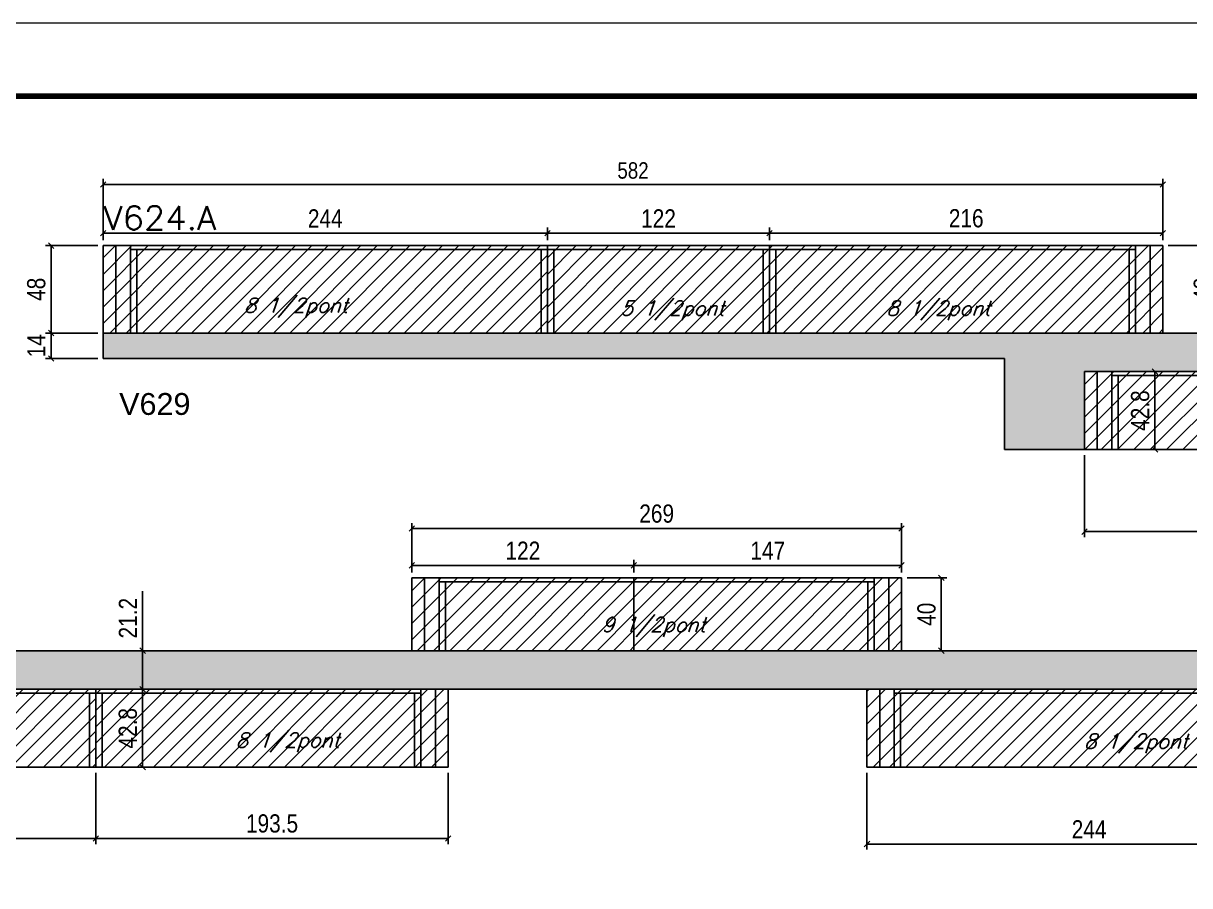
# Model space of a CAD drawing. Extents: x -20960 to -5926, y -2106 to 21915.
# Drawn here: x -7117 to -6477, y 14550 to 15024 of the extents above; entities that cross this region are included whole.
import ezdxf

# ---------------------------------------------------------------- set-up
doc = ezdxf.new("R2010")
doc.units = 0
doc.linetypes.add('DASHED', pattern=[0.75, 0.5, -0.25])
for name, color, linetype in [('5', 5, 'Continuous'), ('COTA', 241, 'Continuous'), ('Painéis', 200, 'Continuous'), ('Reaproveitamento', 251, 'Continuous'), ('SARR_2.2x7', 40, 'Continuous'), ('SARR_3.5x7', 81, 'Continuous'), ('texto', 7, 'Continuous')]:
    doc.layers.add(name, color=color, linetype=linetype)
for name, color, linetype, lineweight in [('Folhas', 255, 'Continuous', 9), ('SARRAFO DE PRESSAO', 251, 'DASHED', 9), ('Texto Seção', 7, 'Continuous', 15)]:
    doc.layers.add(name, color=color, linetype=linetype, lineweight=lineweight)
doc.styles.add('COTA TECNICA', font='techl___.ttf', dxfattribs={"height": 10})
doc.styles.add('COTA TECNICA-50', font='techl___.ttf', dxfattribs={"height": 9})
doc.styles.add('REGUA-120', font='ROMANS.shx', dxfattribs={"height": 15})
doc.styles.add('Romans', font='romans.shx')
doc.styles.get("Standard").update_dxf_attribs({"font": 'arial.ttf'})
doc.dimstyles.new('COTA PAINEL-50', dxfattribs={"dimtxt": 9, "dimasz": 3, "dimexe": 3, "dimexo": 3, "dimgap": 3, "dimtad": 1, "dimdec": 1, "dimzin": 12, "dimdsep": 46, "dimtxsty": 'COTA TECNICA-50', "dimblk1": 'OBLIQUE', "dimblk2": 'OBLIQUE', "dimsah": 1, "dimcen": 0.9, "dimclrd": 4, "dimclre": 4, "dimclrt": 240, "dimadec": 1, "dimazin": 3, "dimtfac": 1, "dimtdec": 1, "dimtmove": 0, "dimatfit": 3, "dimfxl": 1, "dimtolj": 1, "dimtzin": 12, "dimarcsym": 0})
doc.dimstyles.new('PAINEL', dxfattribs={"dimtxt": 10, "dimasz": 3, "dimexe": 3, "dimexo": 3, "dimgap": 3, "dimtad": 1, "dimdec": 1, "dimzin": 12, "dimdsep": 46, "dimtxsty": 'COTA TECNICA', "dimblk1": 'OBLIQUE', "dimblk2": 'OBLIQUE', "dimsah": 1, "dimcen": 0.9, "dimclrd": 4, "dimclre": 4, "dimclrt": 240, "dimadec": 1, "dimazin": 3, "dimtfac": 1, "dimtdec": 1, "dimtmove": 0, "dimatfit": 3, "dimfxl": 1, "dimtolj": 1, "dimtzin": 12, "dimarcsym": 0})
pattern_1 = [(45, (-149371.684, -13724.082), (-4.49012806, 4.49012806), [])]

# ---------------------------------------------------------------- blocks, each defined once
blk = doc.blocks.new('9999999999')
at = {"layer": 'Folhas'}
blk.add_lwpolyline([(98138.98, 34190.21), (99623.98, 34190.21), (99623.98, 35240.21), (98138.98, 35240.21)], close=True, dxfattribs=at)
at = {"layer": 'Folhas', "color": 30, "const_width": 3}
blk.add_lwpolyline([(98213.98, 34230.21), (99583.98, 34230.21), (99583.98, 35200.21), (98213.98, 35200.21)], close=True, dxfattribs=at)
blk = doc.blocks.new('_Oblique')
at = {"color": 0, "linetype": 'ByBlock', "lineweight": -2}
blk.add_line((-0.5, -0.5), (0.5, 0.5), dxfattribs=at)
blk = doc.blocks.new('*D907')
at = {"layer": 'COTA', "color": 4, "linetype": 'ByBlock', "lineweight": -2, "transparency": 16777216}
for p, q in [((-7076.5, 14853.87), (-7105.1, 14853.87)), ((-7102.1, 14839.87), (-7102.1, 14853.87)), ((-7076.5, 14839.87), (-7105.1, 14839.87))]:
    blk.add_line(p, q, dxfattribs=at)
at = {"layer": 'Defpoints', "color": 0, "linetype": 'ByBlock', "transparency": 16777216}
for p in [(-7102.1, 14853.87), (-7073.5, 14853.87), (-7073.5, 14839.87)]:
    blk.add_point(p, dxfattribs=at)
at = {"layer": 'COTA', "color": 4, "linetype": 'ByBlock', "lineweight": -2, "transparency": 16777216, "xscale": 3, "yscale": 3, "zscale": 3}
for p, rotation in [((-7102.1, 14853.87), 90), ((-7102.1, 14839.87), 270)]:
    blk.add_blockref('_Oblique', p, dxfattribs=dict(at, rotation=rotation))
at = {"layer": 'COTA', "color": 240, "linetype": 'ByBlock', "transparency": 16777216, "insert": (-7110.18, 14846.87), "char_height": 10, "attachment_point": 5, "rotation": 90, "style": 'COTA TECNICA'}
blk.add_mtext('\\A1;14', dxfattribs=at)
blk = doc.blocks.new('*D931')
at = {"layer": 'COTA', "color": 4, "lineweight": -2, "transparency": 16777216}
for p, q in [((-6534.5, 14786.87), (-6534.5, 14741.79)), ((-6311.5, 14786.87), (-6311.5, 14741.79)), ((-6534.5, 14744.79), (-6311.5, 14744.79))]:
    blk.add_line(p, q, dxfattribs=at)
at = {"layer": 'Defpoints', "color": 0, "transparency": 16777216}
for p in [(-6534.5, 14789.87), (-6311.5, 14789.87), (-6311.5, 14744.79)]:
    blk.add_point(p, dxfattribs=at)
at = {"layer": 'COTA', "color": 4, "lineweight": -2, "transparency": 16777216, "xscale": 3, "yscale": 3, "zscale": 3, "rotation": 180}
blk.add_blockref('_Oblique', (-6534.5, 14744.79), dxfattribs=at)
at = {"layer": 'COTA', "color": 4, "lineweight": -2, "transparency": 16777216, "xscale": 3, "yscale": 3, "zscale": 3}
blk.add_blockref('_Oblique', (-6311.5, 14744.79), dxfattribs=at)
at = {"layer": 'COTA', "color": 240, "transparency": 16777216, "insert": (-6423, 14753), "char_height": 10, "attachment_point": 5, "style": 'COTA TECNICA'}
blk.add_mtext('\\A1;223', dxfattribs=at)
blk = doc.blocks.new('*D933')
at = {"layer": 'COTA', "color": 4, "lineweight": -2, "ltscale": 25, "transparency": 16777216}
for p, q in [((-7076.5, 14901.87), (-7105.1, 14901.87)), ((-7102.1, 14901.87), (-7102.1, 14853.87)), ((-7076.5, 14853.87), (-7105.1, 14853.87))]:
    blk.add_line(p, q, dxfattribs=at)
at = {"layer": 'Defpoints', "color": 0, "ltscale": 25, "transparency": 16777216}
for p in [(-7073.5, 14901.87), (-7102.1, 14853.87), (-7073.5, 14853.87)]:
    blk.add_point(p, dxfattribs=at)
at = {"layer": 'COTA', "color": 4, "lineweight": -2, "ltscale": 25, "transparency": 16777216, "xscale": 3, "yscale": 3, "zscale": 3}
for p, rotation in [((-7102.1, 14901.87), 90), ((-7102.1, 14853.87), 270)]:
    blk.add_blockref('_Oblique', p, dxfattribs=dict(at, rotation=rotation))
at = {"layer": 'COTA', "color": 240, "ltscale": 25, "transparency": 16777216, "insert": (-7110.2, 14877.87), "char_height": 10, "attachment_point": 5, "rotation": 90, "style": 'COTA TECNICA'}
blk.add_mtext('\\A1;48', dxfattribs=at)
blk = doc.blocks.new('*D934')
at = {"layer": 'COTA', "color": 4, "lineweight": -2, "ltscale": 25, "transparency": 16777216}
for p, q in [((-7073.5, 14904.87), (-7073.5, 14911.74)), ((-7073.5, 14908.74), (-6829.5, 14908.74)), ((-6829.5, 14904.87), (-6829.5, 14911.74))]:
    blk.add_line(p, q, dxfattribs=at)
at = {"layer": 'Defpoints', "color": 0, "ltscale": 25, "transparency": 16777216}
for p in [(-6829.5, 14908.74), (-7073.5, 14901.87), (-6829.5, 14901.87)]:
    blk.add_point(p, dxfattribs=at)
at = {"layer": 'COTA', "color": 4, "lineweight": -2, "ltscale": 25, "transparency": 16777216, "xscale": 3, "yscale": 3, "zscale": 3, "rotation": 180}
blk.add_blockref('_Oblique', (-7073.5, 14908.74), dxfattribs=at)
at = {"layer": 'COTA', "color": 4, "lineweight": -2, "ltscale": 25, "transparency": 16777216, "xscale": 3, "yscale": 3, "zscale": 3}
blk.add_blockref('_Oblique', (-6829.5, 14908.74), dxfattribs=at)
at = {"layer": 'COTA', "color": 240, "ltscale": 25, "transparency": 16777216, "insert": (-6951.5, 14916.81), "char_height": 10, "attachment_point": 5, "style": 'COTA TECNICA'}
blk.add_mtext('\\A1;244', dxfattribs=at)
blk = doc.blocks.new('*D935')
at = {"layer": 'COTA', "color": 4, "lineweight": -2, "ltscale": 25, "transparency": 16777216}
for p, q in [((-6829.5, 14904.87), (-6829.5, 14911.74)), ((-6829.5, 14908.74), (-6707.5, 14908.74)), ((-6707.5, 14904.87), (-6707.5, 14911.74))]:
    blk.add_line(p, q, dxfattribs=at)
at = {"layer": 'Defpoints', "color": 0, "ltscale": 25, "transparency": 16777216}
for p in [(-6707.5, 14908.74), (-6829.5, 14901.87), (-6707.5, 14901.87)]:
    blk.add_point(p, dxfattribs=at)
at = {"layer": 'COTA', "color": 4, "lineweight": -2, "ltscale": 25, "transparency": 16777216, "xscale": 3, "yscale": 3, "zscale": 3, "rotation": 180}
blk.add_blockref('_Oblique', (-6829.5, 14908.74), dxfattribs=at)
at = {"layer": 'COTA', "color": 4, "lineweight": -2, "ltscale": 25, "transparency": 16777216, "xscale": 3, "yscale": 3, "zscale": 3}
blk.add_blockref('_Oblique', (-6707.5, 14908.74), dxfattribs=at)
at = {"layer": 'COTA', "color": 240, "ltscale": 25, "transparency": 16777216, "insert": (-6768.5, 14916.8), "char_height": 10, "attachment_point": 5, "style": 'COTA TECNICA'}
blk.add_mtext('\\A1;122', dxfattribs=at)
blk = doc.blocks.new('*D936')
at = {"layer": 'COTA', "color": 4, "lineweight": -2, "ltscale": 25, "transparency": 16777216}
for p, q in [((-6707.5, 14904.87), (-6707.5, 14911.74)), ((-6707.5, 14908.74), (-6491.5, 14908.74)), ((-6491.5, 14904.87), (-6491.5, 14911.74))]:
    blk.add_line(p, q, dxfattribs=at)
at = {"layer": 'Defpoints', "color": 0, "ltscale": 25, "transparency": 16777216}
for p in [(-6491.5, 14908.74), (-6707.5, 14901.87), (-6491.5, 14901.87)]:
    blk.add_point(p, dxfattribs=at)
at = {"layer": 'COTA', "color": 4, "lineweight": -2, "ltscale": 25, "transparency": 16777216, "xscale": 3, "yscale": 3, "zscale": 3, "rotation": 180}
blk.add_blockref('_Oblique', (-6707.5, 14908.74), dxfattribs=at)
at = {"layer": 'COTA', "color": 4, "lineweight": -2, "ltscale": 25, "transparency": 16777216, "xscale": 3, "yscale": 3, "zscale": 3}
blk.add_blockref('_Oblique', (-6491.5, 14908.74), dxfattribs=at)
at = {"layer": 'COTA', "color": 240, "ltscale": 25, "transparency": 16777216, "insert": (-6599.5, 14916.84), "char_height": 10, "attachment_point": 5, "style": 'COTA TECNICA'}
blk.add_mtext('\\A1;216', dxfattribs=at)
blk = doc.blocks.new('*D937')
at = {"layer": 'COTA', "color": 4, "lineweight": -2, "ltscale": 25, "transparency": 16777216}
for p, q in [((-6488.5, 14901.87), (-6458.4, 14901.87)), ((-6461.4, 14853.87), (-6461.4, 14901.87)), ((-6488.5, 14853.87), (-6458.4, 14853.87))]:
    blk.add_line(p, q, dxfattribs=at)
at = {"layer": 'Defpoints', "color": 0, "ltscale": 25, "transparency": 16777216}
for p in [(-6491.5, 14901.87), (-6461.4, 14901.87), (-6491.5, 14853.87)]:
    blk.add_point(p, dxfattribs=at)
at = {"layer": 'COTA', "color": 4, "lineweight": -2, "ltscale": 25, "transparency": 16777216, "xscale": 3, "yscale": 3, "zscale": 3}
for p, rotation in [((-6461.4, 14901.87), 90), ((-6461.4, 14853.87), 270)]:
    blk.add_blockref('_Oblique', p, dxfattribs=dict(at, rotation=rotation))
at = {"layer": 'COTA', "color": 240, "ltscale": 25, "transparency": 16777216, "insert": (-6469.49, 14877.87), "char_height": 10, "attachment_point": 5, "rotation": 90, "style": 'COTA TECNICA'}
blk.add_mtext('\\A1;48', dxfattribs=at)
blk = doc.blocks.new('*D917')
at = {"layer": 'COTA', "color": 4, "linetype": 'ByBlock', "lineweight": -2, "transparency": 16777216}
for p, q in [((-7302, 14612.41), (-7302, 14573.26)), ((-7077.5, 14612.41), (-7077.5, 14573.26)), ((-7302, 14576.26), (-7077.5, 14576.26))]:
    blk.add_line(p, q, dxfattribs=at)
at = {"layer": 'Defpoints', "color": 0, "linetype": 'ByBlock', "transparency": 16777216}
for p in [(-7302, 14615.41), (-7077.5, 14615.41), (-7077.5, 14576.26)]:
    blk.add_point(p, dxfattribs=at)
at = {"layer": 'COTA', "color": 4, "linetype": 'ByBlock', "lineweight": -2, "transparency": 16777216, "xscale": 3, "yscale": 3, "zscale": 3, "rotation": 180}
blk.add_blockref('_Oblique', (-7302, 14576.26), dxfattribs=at)
at = {"layer": 'COTA', "color": 4, "linetype": 'ByBlock', "lineweight": -2, "transparency": 16777216, "xscale": 3, "yscale": 3, "zscale": 3}
blk.add_blockref('_Oblique', (-7077.5, 14576.26), dxfattribs=at)
at = {"layer": 'COTA', "color": 240, "linetype": 'ByBlock', "transparency": 16777216, "insert": (-7189.75, 14584.37), "char_height": 10, "attachment_point": 5, "style": 'COTA TECNICA'}
blk.add_mtext('\\A1;224.5', dxfattribs=at)
blk = doc.blocks.new('*D918')
at = {"layer": 'COTA', "color": 4, "lineweight": -2, "transparency": 16777216}
for p, q in [((-7062, 14658.21), (-7048.83, 14658.21)), ((-7051.83, 14658.21), (-7051.83, 14615.41)), ((-7062, 14615.41), (-7048.83, 14615.41))]:
    blk.add_line(p, q, dxfattribs=at)
at = {"layer": 'Defpoints', "color": 0, "transparency": 16777216}
for p in [(-7065, 14658.21), (-7065, 14615.41), (-7051.83, 14615.41)]:
    blk.add_point(p, dxfattribs=at)
at = {"layer": 'COTA', "color": 4, "lineweight": -2, "transparency": 16777216, "xscale": 3, "yscale": 3, "zscale": 3}
for p, rotation in [((-7051.83, 14658.21), 90), ((-7051.83, 14615.41), 270)]:
    blk.add_blockref('_Oblique', p, dxfattribs=dict(at, rotation=rotation))
at = {"layer": 'COTA', "color": 240, "transparency": 16777216, "insert": (-7059.93, 14636.81), "char_height": 10, "attachment_point": 5, "rotation": 90, "style": 'COTA TECNICA'}
blk.add_mtext('\\A1;42.8', dxfattribs=at)
blk = doc.blocks.new('*D939')
at = {"layer": 'COTA', "color": 4, "lineweight": -2, "ltscale": 25, "transparency": 16777216}
for p, q in [((-6654, 14612.41), (-6654, 14570.26)), ((-6410, 14612.41), (-6410, 14570.26)), ((-6654, 14573.26), (-6410, 14573.26))]:
    blk.add_line(p, q, dxfattribs=at)
at = {"layer": 'Defpoints', "color": 0, "ltscale": 25, "transparency": 16777216}
for p in [(-6654, 14615.41), (-6410, 14615.41), (-6410, 14573.26)]:
    blk.add_point(p, dxfattribs=at)
at = {"layer": 'COTA', "color": 4, "lineweight": -2, "ltscale": 25, "transparency": 16777216, "xscale": 3, "yscale": 3, "zscale": 3, "rotation": 180}
blk.add_blockref('_Oblique', (-6654, 14573.26), dxfattribs=at)
at = {"layer": 'COTA', "color": 4, "lineweight": -2, "ltscale": 25, "transparency": 16777216, "xscale": 3, "yscale": 3, "zscale": 3}
blk.add_blockref('_Oblique', (-6410, 14573.26), dxfattribs=at)
at = {"layer": 'COTA', "color": 240, "ltscale": 25, "transparency": 16777216, "insert": (-6532, 14581.33), "char_height": 10, "attachment_point": 5, "style": 'COTA TECNICA'}
blk.add_mtext('\\A1;244', dxfattribs=at)
blk = doc.blocks.new('*D942')
at = {"layer": 'COTA', "color": 4, "lineweight": -2, "ltscale": 25, "transparency": 16777216}
for p, q in [((-6904, 14722.41), (-6904, 14749.53)), ((-6635, 14746.53), (-6904, 14746.53)), ((-6635, 14722.41), (-6635, 14749.53))]:
    blk.add_line(p, q, dxfattribs=at)
at = {"layer": 'Defpoints', "color": 0, "ltscale": 25, "transparency": 16777216}
for p in [(-6904, 14746.53), (-6904, 14719.41), (-6635, 14719.41)]:
    blk.add_point(p, dxfattribs=at)
at = {"layer": 'COTA', "color": 4, "lineweight": -2, "ltscale": 25, "transparency": 16777216, "xscale": 3, "yscale": 3, "zscale": 3, "rotation": 180}
blk.add_blockref('_Oblique', (-6904, 14746.53), dxfattribs=at)
at = {"layer": 'COTA', "color": 4, "lineweight": -2, "ltscale": 25, "transparency": 16777216, "xscale": 3, "yscale": 3, "zscale": 3}
blk.add_blockref('_Oblique', (-6635, 14746.53), dxfattribs=at)
at = {"layer": 'COTA', "color": 240, "ltscale": 25, "transparency": 16777216, "insert": (-6769.5, 14754.66), "char_height": 10, "attachment_point": 5, "style": 'COTA TECNICA'}
blk.add_mtext('\\A1;269', dxfattribs=at)
blk = doc.blocks.new('*D943')
at = {"layer": 'COTA', "color": 4, "lineweight": -2, "ltscale": 25, "transparency": 16777216}
for p, q in [((-6904, 14722.41), (-6904, 14729.28)), ((-6782, 14722.41), (-6782, 14729.28)), ((-6904, 14726.28), (-6782, 14726.28))]:
    blk.add_line(p, q, dxfattribs=at)
at = {"layer": 'Defpoints', "color": 0, "ltscale": 25, "transparency": 16777216}
for p in [(-6782, 14726.28), (-6904, 14719.41), (-6782, 14719.41)]:
    blk.add_point(p, dxfattribs=at)
at = {"layer": 'COTA', "color": 4, "lineweight": -2, "ltscale": 25, "transparency": 16777216, "xscale": 3, "yscale": 3, "zscale": 3, "rotation": 180}
blk.add_blockref('_Oblique', (-6904, 14726.28), dxfattribs=at)
at = {"layer": 'COTA', "color": 4, "lineweight": -2, "ltscale": 25, "transparency": 16777216, "xscale": 3, "yscale": 3, "zscale": 3}
blk.add_blockref('_Oblique', (-6782, 14726.28), dxfattribs=at)
at = {"layer": 'COTA', "color": 240, "ltscale": 25, "transparency": 16777216, "insert": (-6843, 14734.34), "char_height": 10, "attachment_point": 5, "style": 'COTA TECNICA'}
blk.add_mtext('\\A1;122', dxfattribs=at)
blk = doc.blocks.new('*D921')
at = {"layer": 'COTA', "color": 4, "lineweight": -2, "ltscale": 25, "transparency": 16777216}
for p, q in [((-6782, 14722.41), (-6782, 14729.28)), ((-6635, 14722.41), (-6635, 14729.28)), ((-6782, 14726.28), (-6635, 14726.28))]:
    blk.add_line(p, q, dxfattribs=at)
at = {"layer": 'Defpoints', "color": 0, "ltscale": 25, "transparency": 16777216}
for p in [(-6635, 14726.28), (-6782, 14719.41), (-6635, 14719.41)]:
    blk.add_point(p, dxfattribs=at)
at = {"layer": 'COTA', "color": 4, "lineweight": -2, "ltscale": 25, "transparency": 16777216, "xscale": 3, "yscale": 3, "zscale": 3, "rotation": 180}
blk.add_blockref('_Oblique', (-6782, 14726.28), dxfattribs=at)
at = {"layer": 'COTA', "color": 4, "lineweight": -2, "ltscale": 25, "transparency": 16777216, "xscale": 3, "yscale": 3, "zscale": 3}
blk.add_blockref('_Oblique', (-6635, 14726.28), dxfattribs=at)
at = {"layer": 'COTA', "color": 240, "ltscale": 25, "transparency": 16777216, "insert": (-6708.5, 14734.36), "char_height": 10, "attachment_point": 5, "style": 'COTA TECNICA'}
blk.add_mtext('\\A1;147', dxfattribs=at)
blk = doc.blocks.new('*D944')
at = {"layer": 'COTA', "color": 4, "lineweight": -2, "ltscale": 25, "transparency": 16777216}
for p, q in [((-6632, 14719.41), (-6610.18, 14719.41)), ((-6613.18, 14679.41), (-6613.18, 14719.41)), ((-6632, 14679.41), (-6610.18, 14679.41))]:
    blk.add_line(p, q, dxfattribs=at)
at = {"layer": 'Defpoints', "color": 0, "ltscale": 25, "transparency": 16777216}
for p in [(-6635, 14719.41), (-6613.18, 14719.41), (-6635, 14679.41)]:
    blk.add_point(p, dxfattribs=at)
at = {"layer": 'COTA', "color": 4, "lineweight": -2, "ltscale": 25, "transparency": 16777216, "xscale": 3, "yscale": 3, "zscale": 3}
for p, rotation in [((-6613.18, 14719.41), 90), ((-6613.18, 14679.41), 270)]:
    blk.add_blockref('_Oblique', p, dxfattribs=dict(at, rotation=rotation))
at = {"layer": 'COTA', "color": 240, "ltscale": 25, "transparency": 16777216, "insert": (-6621.28, 14699.41), "char_height": 10, "attachment_point": 5, "rotation": 90, "style": 'COTA TECNICA'}
blk.add_mtext('\\A1;40', dxfattribs=at)
blk = doc.blocks.new('*D945')
at = {"layer": 'COTA', "color": 4, "lineweight": -2, "ltscale": 25, "transparency": 16777216}
for p, q in [((-7077.5, 14612.41), (-7077.5, 14573.26)), ((-6884, 14612.41), (-6884, 14573.26)), ((-7077.5, 14576.26), (-6884, 14576.26))]:
    blk.add_line(p, q, dxfattribs=at)
at = {"layer": 'Defpoints', "color": 0, "ltscale": 25, "transparency": 16777216}
for p in [(-7077.5, 14615.41), (-6884, 14615.41), (-6884, 14576.26)]:
    blk.add_point(p, dxfattribs=at)
at = {"layer": 'COTA', "color": 4, "lineweight": -2, "ltscale": 25, "transparency": 16777216, "xscale": 3, "yscale": 3, "zscale": 3, "rotation": 180}
blk.add_blockref('_Oblique', (-7077.5, 14576.26), dxfattribs=at)
at = {"layer": 'COTA', "color": 4, "lineweight": -2, "ltscale": 25, "transparency": 16777216, "xscale": 3, "yscale": 3, "zscale": 3}
blk.add_blockref('_Oblique', (-6884, 14576.26), dxfattribs=at)
at = {"layer": 'COTA', "color": 240, "ltscale": 25, "transparency": 16777216, "insert": (-6980.75, 14584.5), "char_height": 10, "attachment_point": 5, "style": 'COTA TECNICA'}
blk.add_mtext('\\A1;193.5', dxfattribs=at)
blk = doc.blocks.new('*D946')
at = {"layer": 'COTA', "color": 4, "lineweight": -2, "ltscale": 25, "transparency": 16777216}
for p, q in [((-7051.83, 14679.41), (-7051.83, 14712.14)), ((-7051.83, 14658.21), (-7051.83, 14679.41))]:
    blk.add_line(p, q, dxfattribs=at)
at = {"layer": 'Defpoints', "color": 0, "ltscale": 25, "transparency": 16777216}
for p in [(-7051.83, 14679.41), (-7051.83, 14679.41), (-7051.83, 14658.21)]:
    blk.add_point(p, dxfattribs=at)
at = {"layer": 'COTA', "color": 4, "lineweight": -2, "ltscale": 25, "transparency": 16777216, "xscale": 3, "yscale": 3, "zscale": 3}
for p, rotation in [((-7051.83, 14679.41), 90), ((-7051.83, 14658.21), 270)]:
    blk.add_blockref('_Oblique', p, dxfattribs=dict(at, rotation=rotation))
at = {"layer": 'COTA', "color": 240, "ltscale": 25, "transparency": 16777216, "insert": (-7059.89, 14697.27), "char_height": 10, "attachment_point": 5, "rotation": 90, "style": 'COTA TECNICA'}
blk.add_mtext('\\A1;21.2', dxfattribs=at)
blk = doc.blocks.new('*D947')
at = {"layer": 'COTA', "color": 4, "lineweight": -2, "ltscale": 25, "transparency": 16777216}
for p, q in [((-6531.5, 14832.67), (-6492.85, 14832.67)), ((-6495.85, 14832.67), (-6495.85, 14789.87)), ((-6531.5, 14789.87), (-6492.85, 14789.87))]:
    blk.add_line(p, q, dxfattribs=at)
at = {"layer": 'Defpoints', "color": 0, "ltscale": 25, "transparency": 16777216}
for p in [(-6534.5, 14832.67), (-6534.5, 14789.87), (-6495.85, 14789.87)]:
    blk.add_point(p, dxfattribs=at)
at = {"layer": 'COTA', "color": 4, "lineweight": -2, "ltscale": 25, "transparency": 16777216, "xscale": 3, "yscale": 3, "zscale": 3}
for p, rotation in [((-6495.85, 14832.67), 90), ((-6495.85, 14789.87), 270)]:
    blk.add_blockref('_Oblique', p, dxfattribs=dict(at, rotation=rotation))
at = {"layer": 'COTA', "color": 240, "ltscale": 25, "transparency": 16777216, "insert": (-6503.94, 14811.27), "char_height": 10, "attachment_point": 5, "rotation": 90, "style": 'COTA TECNICA'}
blk.add_mtext('\\A1;42.8', dxfattribs=at)
blk = doc.blocks.new('*D948')
at = {"layer": 'COTA', "color": 4, "lineweight": -2, "transparency": 16777216}
for p, q in [((-7073.5, 14904.87), (-7073.5, 14938.46)), ((-6491.5, 14904.87), (-6491.5, 14938.46)), ((-6491.5, 14935.46), (-7073.5, 14935.46))]:
    blk.add_line(p, q, dxfattribs=at)
at = {"layer": 'Defpoints', "color": 0, "transparency": 16777216}
for p in [(-7073.5, 14935.46), (-7073.5, 14901.87), (-6491.5, 14901.87)]:
    blk.add_point(p, dxfattribs=at)
at = {"layer": 'COTA', "color": 4, "lineweight": -2, "transparency": 16777216, "xscale": 3, "yscale": 3, "zscale": 3, "rotation": 180}
blk.add_blockref('_Oblique', (-7073.5, 14935.46), dxfattribs=at)
at = {"layer": 'COTA', "color": 4, "lineweight": -2, "transparency": 16777216, "xscale": 3, "yscale": 3, "zscale": 3}
blk.add_blockref('_Oblique', (-6491.5, 14935.46), dxfattribs=at)
at = {"layer": 'COTA', "color": 240, "transparency": 16777216, "insert": (-6782.5, 14943.08), "char_height": 9, "attachment_point": 5, "style": 'COTA TECNICA-50'}
blk.add_mtext('\\A1;582', dxfattribs=at)

msp = doc.modelspace()

# ---------------------------------------------------------------- hatches: boundary and pattern name
at = {"layer": 'COTA', "ltscale": 25}
h = msp.add_hatch(dxfattribs=at)
h.set_pattern_fill('AR-CONC', color=256, scale=0.03)
h.set_pattern_definition([(50, (-153562.9586, -8853.6097), (5.46554007, -0.47817257), [0.5715, -6.2865]), (355, (-153562.9586, -8853.61), (-1.05730264, 5.73170536), [0.4572, -5.02921753]), (100.4514447, (-153562.503, -8853.6496), (4.40823741, 5.25353256), [0.48570026, -5.34270734]), (46.1842, (-153562.9586, -8852.086), (8.13237123, -1.26126984), [0.85725, -9.42975]), (96.6355576, (-153562.281, -8852.191), (7.12212402, 7.42278374), [0.7285507, -8.01406824]), (351.184151, (-153562.9586, -8852.086), (7.122124, 7.42278374), [0.685799, -7.54379196]), (21, (-153562.1966, -8852.4667), (4.54843174, -3.06795595), [0.5715, -6.2865]), (326, (-153562.1966, -8852.467), (1.85406085, 5.52563898), [0.4572, -5.0292]), (71.451445, (-153561.8175, -8852.7224), (6.40249258, 2.45768307), [0.48570026, -5.34269813]), (37.5, (-153562.9586, -8853.6097), (0.092658098, 2.536651166), [0, -4.96824, 0, -5.1054, 0, -5.04825]), (7.5, (-153562.9586, -8853.6097), (2.004589875, 3.005417245), [0, -2.91084, 0, -4.85394, 0, -1.92405]), (327.5, (-153564.6578, -8853.6097), (4.067717855, -0.17186232), [0, -1.905, 0, -5.9436, 0, -7.8867]), (317.5, (-153565.42, -8853.6097), (4.44387544, 0.76279473), [0, -2.4765, 0, -3.94716, 0, -5.6007])])
h.paths.add_polyline_path([(-6534.5, 14832.67), (-6311.5, 14832.67), (-6067.5, 14832.67), (-6067.5, 14853.87), (-6491.5, 14853.87), (-7073.5, 14853.87), (-7073.5, 14839.87), (-6578.5, 14839.87), (-6578.5, 14789.87), (-6534.5, 14789.87)])
h = msp.add_hatch(dxfattribs=at)
h.set_pattern_fill('AR-CONC', color=256, scale=0.03)
h.set_pattern_definition([(50, (-144609.4875, -9134.4764), (5.46554007, -0.47817257), [0.5715, -6.2865]), (355, (-144609.4875, -9134.4764), (-1.05730264, 5.73170536), [0.4572, -5.02921753]), (100.4514447, (-144609.032, -9134.516), (4.40823741, 5.25353256), [0.48570026, -5.34270734]), (46.1842, (-144609.4875, -9132.9524), (8.13237123, -1.26126984), [0.85725, -9.42975]), (96.6355576, (-144608.81, -9133.0575), (7.122124, 7.42278374), [0.7285507, -8.01406824]), (351.184151, (-144609.4875, -9132.952), (7.122124, 7.42278374), [0.685799, -7.54379196]), (21, (-144608.7255, -9133.3334), (4.54843174, -3.06795595), [0.5715, -6.2865]), (326, (-144608.7255, -9133.3334), (1.85406085, 5.52563898), [0.4572, -5.0292]), (71.451445, (-144608.3465, -9133.589), (6.40249258, 2.45768307), [0.48570026, -5.34269813]), (37.5, (-144609.4875, -9134.4764), (0.092658098, 2.536651166), [0, -4.96824, 0, -5.1054, 0, -5.04825]), (7.5, (-144609.4875, -9134.4764), (2.004589875, 3.005417245), [0, -2.91084, 0, -4.85394, 0, -1.92405]), (327.5, (-144611.1867, -9134.4764), (4.067717855, -0.17186232), [0, -1.905, 0, -5.9436, 0, -7.8867]), (317.5, (-144611.9487, -9134.4764), (4.44387544, 0.76279473), [0, -2.4765, 0, -3.94716, 0, -5.6007])])
h.paths.add_polyline_path([(-7302, 14679.41), (-7302, 14658.21), (-6132, 14658.21), (-6132, 14679.41)])
at = {"layer": 'Reaproveitamento', "linetype": 'ByBlock'}
h = msp.add_hatch(dxfattribs=at)
h.set_pattern_fill('ANSI31', color=256, scale=2)
h.set_pattern_definition([(45, (-150123.255, -17104.8296), (-4.49012806, 4.49012806), [])])
h.paths.add_polyline_path([(-7073.5, 14901.87), (-7073.5, 14853.87), (-6829.5, 14853.87), (-6829.5, 14901.87)])
h.paths.add_polyline_path([(-6955.08, 14855.91), (-6887.46, 14855.91)], flags=16)
h = msp.add_hatch(dxfattribs=at)
h.set_pattern_fill('ANSI31', color=256, scale=2)
h.set_pattern_definition([(45, (-149879.255, -17104.8296), (-4.49012806, 4.49012806), [])])
h.paths.add_polyline_path([(-6829.5, 14901.87), (-6829.5, 14853.87), (-6491.5, 14853.87), (-6491.5, 14901.87)])
h.paths.add_polyline_path([(-6711.08, 14855.91), (-6643.46, 14855.91)], flags=16)
h = msp.add_hatch(dxfattribs=at)
h.set_pattern_fill('ANSI31', color=256, scale=2)
h.set_pattern_definition([(45, (-149381.255, -17168.8296), (-4.49012806, 4.49012806), [])])
h.paths.add_polyline_path([(-6534.5, 14832.67), (-6534.5, 14789.87), (-6067.5, 14789.87), (-6067.5, 14832.67)])
h.paths.add_polyline_path([(-6213.08, 14791.91), (-6145.46, 14791.91), (-6139.96, 14807.89), (-6207.58, 14807.89)], flags=16)
h = msp.add_hatch(dxfattribs=at)
h.set_pattern_fill('ANSI31', color=256, scale=2)
h.set_pattern_definition(pattern_1)
h.paths.add_polyline_path([(-6904, 14719.41), (-6904, 14679.41), (-6782, 14679.41), (-6782, 14719.41)])
h = msp.add_hatch(dxfattribs=at)
h.set_pattern_fill('ANSI31', color=256, scale=2)
h.set_pattern_definition(pattern_1)
h.paths.add_polyline_path([(-6635, 14679.41), (-6635, 14719.41), (-6782, 14719.41), (-6782, 14679.41)])
h = msp.add_hatch(dxfattribs=at)
h.set_pattern_fill('ANSI31', color=256, scale=2)
h.set_pattern_definition([(45, (-149427.811, -17177.126), (-4.49012806, 4.49012806), [])])
h.paths.add_polyline_path([(-7077.5, 14615.41), (-7077.5, 14658.21), (-7302, 14658.21), (-7302, 14615.41)])
h.paths.add_polyline_path([(-7211.49, 14628.82), (-7143.87, 14628.82), (-7138.37, 14644.79), (-7205.99, 14644.79)], flags=24)
h = msp.add_hatch(dxfattribs=at)
h.set_pattern_fill('ANSI31', color=256, scale=2)
h.set_pattern_definition(pattern_1)
h.paths.add_polyline_path([(-7077.5, 14658.21), (-7077.5, 14615.41), (-6884, 14615.41), (-6884, 14658.21)])
h = msp.add_hatch(dxfattribs=at)
h.set_pattern_fill('ANSI31', color=256, scale=2)
h.set_pattern_definition(pattern_1)
h.paths.add_polyline_path([(-6410, 14615.41), (-6410, 14658.21), (-6654, 14658.21), (-6654, 14615.41)])

# ---------------------------------------------------------------- linework, layer by layer
at = {"layer": 'COTA', "linetype": 'ByBlock'}
for p, q in [((-7073.5, 14901.87), (-6491.5, 14901.87)), ((-7073.5, 14839.87), (-7073.5, 14853.87)), ((-6491.5, 14853.87), (-6067.5, 14853.87)), ((-6491.5, 14853.87), (-6491.5, 14853.87)), ((-7073.5, 14839.87), (-6578.5, 14839.87)), ((-6578.5, 14839.87), (-6578.5, 14789.87)), ((-6534.5, 14789.87), (-6578.5, 14789.87))]:
    msp.add_line(p, q, dxfattribs=at)
at = {"layer": 'COTA', "ltscale": 25}
for p, q in [((-7302, 14679.41), (-6904, 14679.41)), ((-6635, 14679.41), (-6132, 14679.41)), ((-6884, 14658.21), (-6654, 14658.21))]:
    msp.add_line(p, q, dxfattribs=at)
at = {"layer": 'Painéis', "linetype": 'ByBlock'}
for p, q in [((-6491.5, 14901.87), (-7073.5, 14901.87)), ((-6829.5, 14855.87), (-6829.5, 14901.87)), ((-6707.5, 14855.87), (-6707.5, 14901.87)), ((-6491.5, 14853.87), (-6491.5, 14901.87)), ((-6311.5, 14832.67), (-6534.5, 14832.67)), ((-6534.5, 14832.67), (-6534.5, 14789.87)), ((-6491.5, 14789.87), (-6067.5, 14789.87)), ((-6635, 14719.41), (-6904, 14719.41)), ((-6904, 14719.41), (-6904, 14679.41)), ((-6782, 14719.41), (-6782, 14679.41)), ((-6635, 14719.41), (-6635, 14679.41)), ((-6904, 14679.41), (-6635, 14679.41)), ((-7302, 14658.21), (-6884, 14658.21)), ((-7077.5, 14658.21), (-7077.5, 14615.41)), ((-6884, 14658.21), (-6884, 14615.41)), ((-6654, 14615.41), (-6654, 14658.21)), ((-6654, 14658.21), (-6132, 14658.21)), ((-7302, 14615.41), (-7077.5, 14615.41)), ((-7077.5, 14615.41), (-6884, 14615.41)), ((-6654, 14615.41), (-6132, 14615.41))]:
    msp.add_line(p, q, dxfattribs=at)
at = {"layer": 'Painéis'}
for p, q in [((-7073.5, 14901.87), (-7073.5, 14853.87)), ((-6829.5, 14901.87), (-6829.5, 14853.87)), ((-6707.5, 14901.87), (-6707.5, 14853.87)), ((-6491.5, 14853.87), (-7073.5, 14853.87))]:
    msp.add_line(p, q, dxfattribs=at)
at = {"layer": 'Painéis', "ltscale": 25}
for p, q in [((-6534.5, 14789.87), (-6534.5, 14789.87)), ((-6534.5, 14789.87), (-6491.5, 14789.87)), ((-6491.5, 14789.87), (-6491.5, 14789.87))]:
    msp.add_line(p, q, dxfattribs=at)
at = {"layer": 'SARR_2.2x7', "linetype": 'Continuous'}
for p, q in [((-7066.52, 14901.87), (-7066.52, 14853.87)), ((-6506.5, 14899.67), (-7058.52, 14899.67)), ((-6498.5, 14853.87), (-6498.5, 14901.87)), ((-6527.5, 14832.67), (-6527.5, 14789.87)), ((-6519.5, 14830.47), (-6519.5, 14832.67)), ((-6067.5, 14830.47), (-6519.5, 14830.47)), ((-6897.02, 14719.41), (-6897.02, 14679.41)), ((-6889.02, 14717.21), (-6650, 14717.21)), ((-6642, 14679.41), (-6642, 14719.41)), ((-6891, 14615.41), (-6891, 14658.21)), ((-6647.02, 14658.21), (-6647.02, 14615.41)), ((-6899, 14656.01), (-7302, 14656.01)), ((-6415, 14656.01), (-6639.02, 14656.01))]:
    msp.add_line(p, q, dxfattribs=at)
at = {"layer": 'SARR_3.5x7'}
for p, q in [((-7058.52, 14901.87), (-7058.52, 14853.87)), ((-7055.02, 14899.67), (-7055.02, 14853.87)), ((-6833, 14899.67), (-6833, 14853.87)), ((-6826, 14899.67), (-6826, 14853.87)), ((-6711, 14899.67), (-6711, 14853.87)), ((-6704, 14899.67), (-6704, 14853.87)), ((-6510, 14853.87), (-6510, 14899.67)), ((-6506.5, 14853.87), (-6506.5, 14901.87)), ((-6519.5, 14830.47), (-6519.5, 14789.87)), ((-6516, 14830.47), (-6516, 14789.87)), ((-6889.02, 14719.41), (-6889.02, 14679.41)), ((-6885.52, 14717.21), (-6885.52, 14679.41)), ((-6653.5, 14679.41), (-6653.5, 14717.21)), ((-6650, 14679.41), (-6650, 14719.41)), ((-7077.5, 14658.21), (-7077.5, 14615.41)), ((-6899, 14615.41), (-6899, 14658.21)), ((-6639.02, 14658.21), (-6639.02, 14615.41)), ((-7081, 14656.01), (-7081, 14615.41)), ((-7074, 14656.01), (-7074, 14615.41)), ((-6902.5, 14615.41), (-6902.5, 14656.01)), ((-6635.52, 14656.01), (-6635.52, 14615.41))]:
    msp.add_line(p, q, dxfattribs=at)

# ---------------------------------------------------------------- block references
at = {"layer": 'SARRAFO DE PRESSAO', "color": 6, "linetype": 'ByBlock'}
msp.add_blockref('9999999999', (-105577.48, -20216.26), dxfattribs=at)

# ---------------------------------------------------------------- texts
at = {"layer": '5', "linetype": 'Continuous'}
msp.add_text('V629', height=12, rotation=0.00004, dxfattribs=at).set_placement((-7064.7, 14808.91))
at = {"layer": 'texto', "color": 2, "char_height": 8, "attachment_point": 5, "style": 'Romans'}
for s, insert in [('{\\Q19;\\C256;8 1/2pont}', (-6967.63, 14867.76)), ('{\\Q19;\\C256;5 1/2pont}', (-6760.84, 14866.22)), ('{\\Q19;\\C256;8 1/2pont}', (-6614.76, 14866.22)), ('{\\Q19;\\C256;9 1/2pont}', (-6771.14, 14692.41)), ('{\\Q19;\\C256;8 1/2pont}', (-6972.17, 14629.01)), ('{\\Q19;\\C256;8 1/2pont}', (-6506.24, 14628.41))]:
    msp.add_mtext(s, dxfattribs=dict(at, insert=insert))
at = {"layer": 'Texto Seção', "style": 'REGUA-120', "width": 1.05}
msp.add_text('V624.A', height=13, dxfattribs=at).set_placement((-7073.33, 14910.57))

# ---------------------------------------------------------------- dimensions: what is measured, and where the dimension line sits
at = {"layer": 'COTA'}
for base, p1, p2, dimstyle, picture, middle in [((-7073.5, 14935.46), (-6491.5, 14901.87), (-7073.5, 14901.87), 'COTA PAINEL-50', '*D948', (-6782.5, 14943.08)), ((-6311.5, 14744.79), (-6534.5, 14789.87), (-6311.5, 14789.87), 'PAINEL', '*D931', (-6423, 14753))]:
    dim = msp.add_linear_dim(base=base, p1=p1, p2=p2, dimstyle=dimstyle, dxfattribs=at)
    dim.commit()
    dim.dimension.update_dxf_attribs({"geometry": picture, "text_midpoint": middle})
at = {"layer": 'COTA', "ltscale": 25}
for base, p1, p2, picture, middle in [((-6829.5, 14908.74), (-7073.5, 14901.87), (-6829.5, 14901.87), '*D934', (-6951.5, 14916.81)), ((-6904, 14746.53), (-6635, 14719.41), (-6904, 14719.41), '*D942', (-6769.5, 14754.66)), ((-6782, 14726.28), (-6904, 14719.41), (-6782, 14719.41), '*D943', (-6843, 14734.34)), ((-6635, 14726.28), (-6782, 14719.41), (-6635, 14719.41), '*D921', (-6708.5, 14734.36)), ((-6884, 14576.26), (-7077.5, 14615.41), (-6884, 14615.41), '*D945', (-6980.75, 14584.5))]:
    dim = msp.add_linear_dim(base=base, p1=p1, p2=p2, dimstyle='PAINEL', dxfattribs=at)
    dim.commit()
    dim.dimension.update_dxf_attribs({"geometry": picture, "text_midpoint": middle})
for base, p1, p2, picture, middle in [((-6707.5, 14908.74), (-6829.5, 14901.87), (-6707.5, 14901.87), '*D935', (-6768.5, 14916.8)), ((-6491.5, 14908.74), (-6707.5, 14901.87), (-6491.5, 14901.87), '*D936', (-6599.5, 14916.84)), ((-6410, 14573.26), (-6654, 14615.41), (-6410, 14615.41), '*D939', (-6532, 14581.33))]:
    dim = msp.add_linear_dim(base=base, p1=p1, p2=p2, dimstyle='PAINEL', override={"dimtmove": 1}, dxfattribs=at)
    dim.commit()
    dim.dimension.update_dxf_attribs({"geometry": picture, "text_midpoint": middle})
for base, p1, p2, picture, middle in [((-7102.1, 14853.87), (-7073.5, 14901.87), (-7073.5, 14853.87), '*D933', (-7110.2, 14877.87)), ((-6461.4, 14901.87), (-6491.5, 14853.87), (-6491.5, 14901.87), '*D937', (-6469.49, 14877.87)), ((-6495.85, 14789.87), (-6534.5, 14832.67), (-6534.5, 14789.87), '*D947', (-6503.94, 14811.27)), ((-6613.18, 14719.41), (-6635, 14679.41), (-6635, 14719.41), '*D944', (-6621.28, 14699.41)), ((-7051.83, 14679.41), (-7051.83, 14658.21), (-7051.83, 14679.41), '*D946', (-7059.89, 14697.27))]:
    dim = msp.add_linear_dim(base=base, p1=p1, p2=p2, angle=90, dimstyle='PAINEL', dxfattribs=at)
    dim.commit()
    dim.dimension.update_dxf_attribs({"geometry": picture, "text_midpoint": middle})
at = {"layer": 'COTA', "linetype": 'ByBlock'}
dim = msp.add_linear_dim(base=(-7102.1, 14853.87), p1=(-7073.5, 14839.87), p2=(-7073.5, 14853.87), angle=90, dimstyle='PAINEL', dxfattribs=at)
dim.commit()
dim.dimension.update_dxf_attribs({"geometry": '*D907', "text_midpoint": (-7102.1, 14846.87), "dimtype": 160})
at = {"layer": 'COTA'}
dim = msp.add_linear_dim(base=(-7051.83, 14615.41), p1=(-7065, 14658.21), p2=(-7065, 14615.41), angle=90, dimstyle='PAINEL', dxfattribs=at)
dim.commit()
dim.dimension.update_dxf_attribs({"geometry": '*D918', "text_midpoint": (-7059.93, 14636.81)})
at = {"layer": 'COTA', "linetype": 'ByBlock'}
dim = msp.add_linear_dim(base=(-7077.5, 14576.26), p1=(-7302, 14615.41), p2=(-7077.5, 14615.41), dimstyle='PAINEL', dxfattribs=at)
dim.commit()
dim.dimension.update_dxf_attribs({"geometry": '*D917', "text_midpoint": (-7189.75, 14584.37)})

doc.saveas('drawing.dxf')
